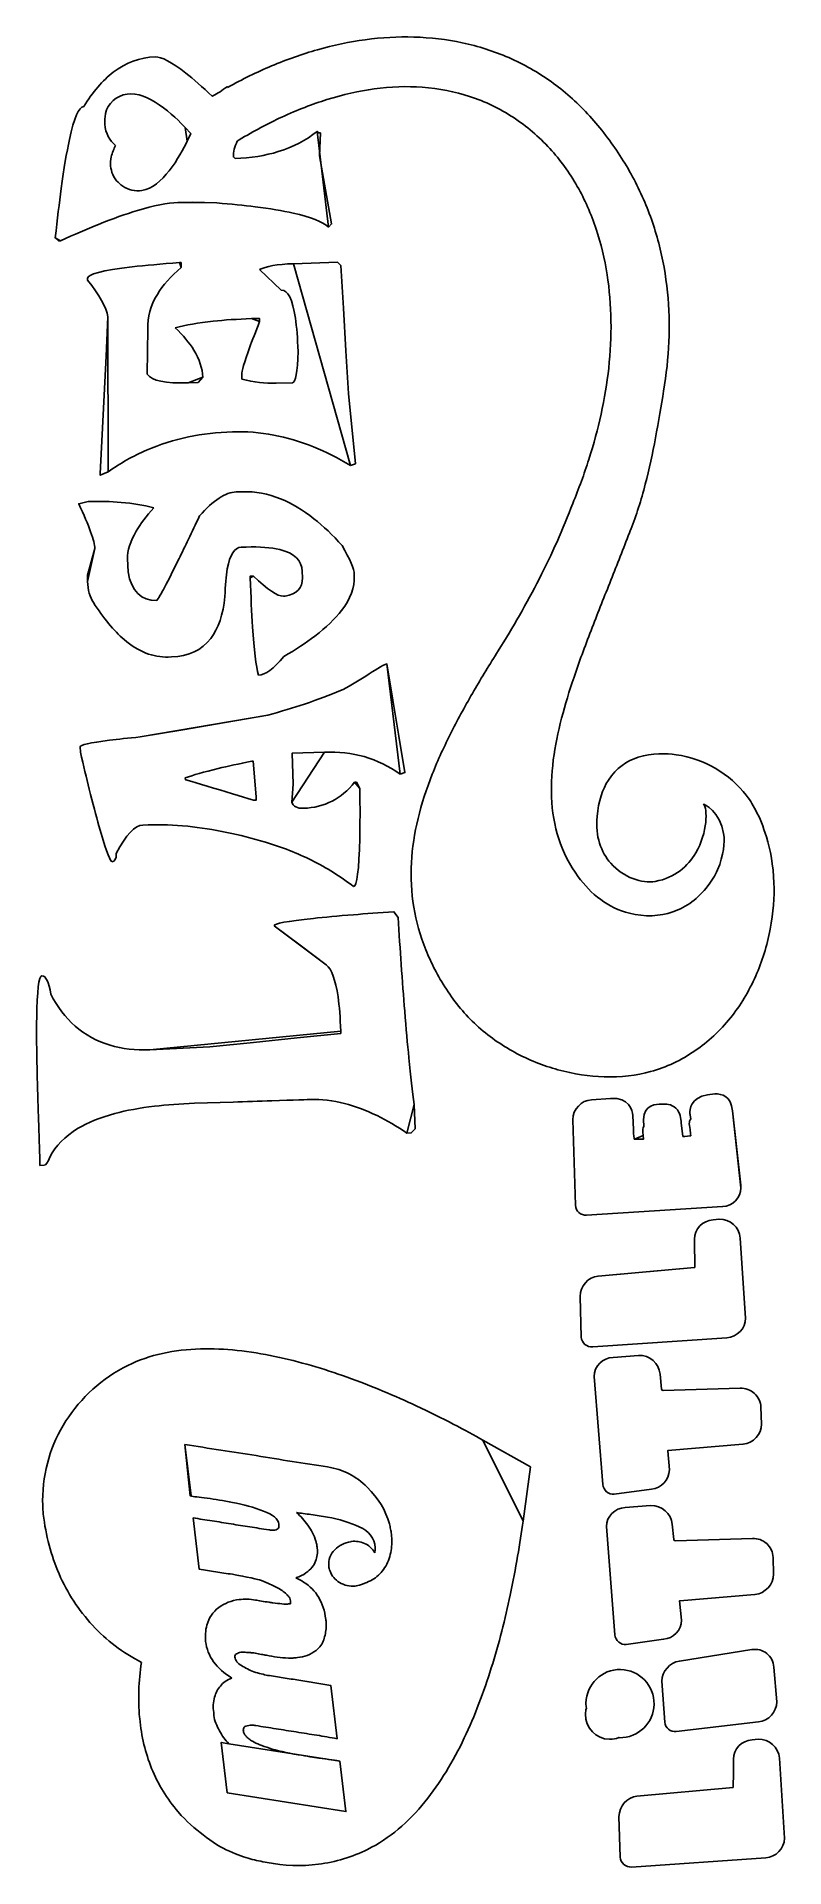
# Model space of a CAD drawing. Extents: x 0 to 92, y 0 to 225.
import ezdxf

# ---------------------------------------------------------------- set-up
doc = ezdxf.new("R2010")
doc.units = 0
doc.layers.add('mytext', color=7, linetype='CONTINUOUS')

msp = doc.modelspace()

# ---------------------------------------------------------------- linework, layer by layer
at = {"layer": 'mytext', "color": 1}
for points in [[(23.808248, 219.234544), (23.772328, 219.309504)], [(8.797224, 216.025104), (8.790824, 215.970464)], [(22.003576, 218.198568), (21.930136, 218.150168)], [(8.70332, 214.715776), (8.703472, 214.715736)], [(18.825352, 212.625104), (19.278472, 213.553232), (18.576912, 214.311048)], [(36.225352, 202.04876), (36.6066, 202.456576), (35.861288, 206.6472), (35.115976, 210.836264), (35.222224, 213.637824), (35.023784, 213.631424), (34.820664, 213.822048)], [(25.00504, 212.626736), (25.236288, 212.789232)], [(24.722224, 210.498608), (24.519096, 210.687672)], [(17.689416, 205.06748), (19.498784, 205.12532), (22.497224, 205.02532)], [(2.619192, 200.756416), (2.619096, 200.75636)], [(2.619096, 200.75636), (3.025352, 200.375104), (3.2566, 200.383104)], [(18.112784, 197.112672), (18.092464, 197.704856), (17.895592, 197.698456)], [(27.736248, 196.83292), (30.419056, 194.318856)], [(38.922528, 172.767296), (39.54128, 172.98448), (38.684688, 181.60792), (38.365936, 186.85792), (38.047184, 192.10636), (37.726872, 197.35636), (37.320624, 197.737608), (31.925312, 197.562608)], [(6.567464, 195.748456), (6.567536, 195.748544)], [(6.567536, 195.748544), (6.573936, 195.551672)], [(9.091128, 191.023544), (8.853624, 186.20948), (8.61456, 181.393856), (8.375504, 176.579792), (8.138, 171.765736), (8.1444, 171.567296), (9.11784, 171.993856)], [(13.930008, 183.970488), (13.978408, 189.570488)], [(27.745608, 190.445448), (27.733128, 190.84076), (26.745632, 190.80796)], [(20.758128, 183.600152), (20.186256, 182.9564), (18.969064, 182.91736)], [(25.572184, 183.362632), (25.554984, 183.922008)], [(31.776872, 182.939168), (29.770624, 182.873568)], [(25.661248, 169.537472), (24.870624, 169.510912)], [(6.669024, 168.326536), (5.492464, 168.057784), (5.492536, 168.05792)], [(66.265976, 168.103296), (66.269176, 168.103296)], [(7.48316, 162.55792), (6.567536, 159.301672), (6.594096, 158.512608)], [(25.487848, 162.71576), (26.078472, 162.73448)], [(11.559688, 159.69372), (11.508088, 161.273408)], [(32.990976, 159.765736), (33.017536, 158.943856)], [(26.984728, 159.174952), (26.590976, 159.162472), (26.597376, 158.9656)], [(39.398936, 159.151536), (39.390936, 159.381224)], [(30.884728, 156.701672), (30.687848, 156.695272)], [(16.509728, 149.220424), (16.90504, 149.234504)], [(45.030064, 134.838984), (45.616, 135.02336), (44.878496, 139.476488), (44.141, 143.929608), (43.403496, 148.384296)], [(28.759752, 142.079608), (23.520688, 141.184296), (18.283184, 140.290552), (13.04412, 139.39524)], [(5.675376, 138.167112), (5.695672, 137.543856)], [(5.695672, 137.543856), (5.695672, 137.542256)], [(31.709752, 131.376488), (31.86756, 133.587424), (31.74412, 137.403048), (35.723808, 137.532736)], [(40.083184, 133.064128), (39.662872, 133.840696), (39.433184, 133.834296)], [(13.395672, 128.575064), (14.020672, 128.595384)], [(44.780056, 117.217288), (44.262864, 117.923536)], [(29.536304, 116.193848), (32.742552, 113.795416), (35.9488, 111.398536)], [(0.317352, 102.303192), (0.317536, 102.303232)], [(37.728488, 103.225096), (37.737848, 102.96104), (32.372224, 102.407912), (27.0066, 101.854784), (21.642536, 101.301664), (14.261288, 100.946944)], [(19.744112, 94.37508), (24.490992, 94.529768)], [(70.90512, 94.97064), (68.589496, 94.819072)], [(45.8738, 90.715712), (46.3988, 90.732912), (46.876928, 91.242288), (46.780056, 94.234472)], [(66.278552, 92.361264), (66.611288, 81.83448)], [(73.73164, 91.155008), (73.65668, 92.87532)], [(77.303488, 94.267472), (77.151928, 94.267472)], [(80.689416, 93.156512), (80.689416, 93.108032), (80.776912, 92.453344)], [(86.942536, 84.0032), (86.942536, 84.0112), (86.942536, 84.320576), (85.909728, 93.4612)], [(74.936288, 90.414344), (74.970688, 89.97372), (73.8582, 89.94876)], [(75.017512, 91.681536), (75.028472, 91.542472)], [(79.800368, 90.290912), (79.5988, 91.953408)], [(0.731616, 86.743856), (1.225368, 86.759456)], [(67.959728, 80.615736), (84.692536, 81.671952)], [(84.284616, 80.126688), (84.233016, 80.126688), (83.52052, 80.050128)], [(81.233016, 77.504808), (81.268936, 74.214184)], [(87.525384, 67.962608), (87.518984, 67.953248), (86.8768, 77.811064)], [(81.233016, 74.193864), (75.304896, 73.665744), (69.376768, 73.137616)], [(67.167392, 70.634488), (67.317568, 65.642296)], [(68.723816, 64.423544), (85.223816, 65.567296)], [(74.345688, 63.392272), (71.21912, 63.131336)], [(68.898808, 60.803208), (69.965976, 47.518856)], [(77.187872, 59.234456), (77.009752, 61.0954)], [(86.86756, 59.350088), (77.387872, 59.062584)], [(89.49564, 54.957896), (89.41756, 57.012584)], [(18.562848, 52.423544), (19.309728, 46.120424), (19.223784, 46.114024)], [(18.56292, 52.423512), (18.562848, 52.423544)], [(60.15044, 43.014168), (61.069336, 49.679792), (55.225592, 52.973544)], [(77.962824, 51.70636), (87.205016, 52.462584)], [(78.151912, 49.315704), (77.947224, 51.6782)], [(1.045664, 45.525104), (1.045664, 45.525104)], [(71.378472, 46.318856), (75.944096, 46.95008)], [(19.567576, 43.43904), (20.328512, 37.11092)], [(75.84416, 44.939176), (72.71604, 44.681368)], [(70.403536, 42.346992), (71.450352, 29.048544)], [(78.686352, 40.781368), (78.509792, 42.640744)], [(88.3676, 40.889176), (78.887912, 40.611056)], [(90.96756, 36.500128), (90.91604, 38.561056)], [(79.428496, 33.239208), (88.680064, 33.99856)], [(31.42852, 32.843704), (31.320712, 32.843704)], [(31.564456, 33.218736), (31.564456, 33.015616), (31.564456, 32.895304)], [(79.644096, 30.851696), (79.417536, 33.222008)], [(72.85816, 27.851672), (77.434728, 28.498568)], [(88.295816, 27.23136), (79.381752, 25.828232)], [(25.428544, 26.898464), (25.972296, 26.898464)], [(31.291048, 26.195336), (31.844168, 26.195336)], [(91.359728, 20.80948), (91.008312, 25.08292)], [(37.278544, 16.2844), (36.489488, 22.829712)], [(77.242688, 23.350112), (77.586288, 18.30792)], [(12.97228, 18.945424), (13.00044, 18.762608)], [(22.097296, 19.503128), (22.097296, 19.307816)], [(67.828424, 19.293832), (67.828472, 19.293856)], [(78.997224, 17.175104), (89.117536, 18.35948)], [(23.945736, 15.668752), (23.028544, 15.835944), (23.772296, 9.639064), (31.066048, 8.485944), (38.3598, 7.332816), (37.605112, 13.531256)], [(89.090936, 16.211008), (88.322144, 16.129752)], [(92.30504, 4.039168), (91.686248, 13.895384)], [(86.012728, 10.270392), (74.164288, 9.220392)], [(71.947104, 6.711016), (72.094096, 1.720424)], [(73.5066, 0.50792), (90.003472, 1.645424)]]:
    msp.add_lwpolyline(points, close=True, dxfattribs=at)
for points in [[(27.091944, 131.6216), (27.322168, 131.6288), (27.309288, 132.02348), (26.93564, 136.423192), (26.77128, 136.417592)], [(18.60668, 134.373968), (18.61388, 134.143744), (18.613816, 134.143768)]]:
    msp.add_lwpolyline(points, dxfattribs=at)
for points in [[(40.733248, 225.087672), (38.813712, 224.828176), (36.852896, 224.420328), (34.861376, 223.856424)], [(46.720752, 225.41736), (44.77844, 225.47128), (42.779168, 225.36424), (40.733248, 225.087672)], [(52.67544, 224.7158), (50.763688, 225.124088), (48.774216, 225.36036), (46.720752, 225.41736)], [(14.900448, 222.984536), (13.034864, 222.923816), (11.314632, 222.29124), (9.741072, 221.084536)], [(18.669192, 220.989224), (16.940064, 222.343504), (15.682896, 223.009992), (14.900448, 222.984536)], [(34.861376, 223.856424), (33.000056, 223.329408), (31.112032, 222.6666), (29.20356, 221.862672)], [(58.384816, 222.89236), (56.575832, 223.678704), (54.667864, 224.290312), (52.67544, 224.7158)], [(63.602, 219.945488), (61.977152, 221.103208), (60.232928, 222.089), (58.384816, 222.89236)], [(9.741072, 221.084536), (8.429536, 220.078776), (7.220176, 218.674248), (6.111384, 216.87204)], [(21.930136, 218.150168), (20.702088, 219.30224), (19.615224, 220.248272), (18.669192, 220.989224)], [(29.20356, 221.862672), (27.420368, 221.111512), (25.6198, 220.236424), (23.808248, 219.234544)], [(11.445664, 218.417296), (10.12456, 218.214496), (9.058952, 217.245552), (8.797224, 216.025104)], [(15.384728, 217.100112), (14.124, 217.958904), (12.701184, 218.61144), (11.445664, 218.417296)], [(22.877016, 218.701696), (22.58556, 218.5338), (22.295528, 218.373096), (22.003576, 218.198568)], [(23.772328, 219.309504), (23.460968, 219.121504), (23.161768, 218.918928), (22.877016, 218.701696)], [(36.03004, 217.734544), (38.028832, 218.35816), (39.962992, 218.7912), (41.826912, 219.045488)], [(41.826912, 219.045488), (43.89368, 219.327448), (45.873816, 219.389936), (47.761288, 219.253296)], [(47.761288, 219.253296), (49.816568, 219.104504), (51.761136, 218.719408), (53.586288, 218.120488)], [(68.094184, 215.978296), (66.726976, 217.464176), (65.223536, 218.790136), (63.602, 219.945488)], [(6.111384, 216.87204), (5.519376, 216.85276), (4.930944, 215.500048), (4.34888, 212.814224)], [(18.576912, 214.311048), (18.044296, 214.87848), (16.819152, 216.122984), (15.384728, 217.100112)], [(30.487848, 215.579856), (32.38484, 216.4594), (34.233984, 217.174184), (36.03004, 217.734544)], [(53.586288, 218.120488), (55.504856, 217.490912), (57.291168, 216.625656), (58.934728, 215.553296)], [(8.790824, 215.970464), (8.70188, 215.5202), (8.676456, 215.10192), (8.70332, 214.715776)], [(8.703472, 214.715736), (8.784064, 213.557296), (9.334088, 212.685376), (10.040976, 212.086048)], [(25.236288, 212.789232), (27.024568, 213.858288), (28.775936, 214.78612), (30.487848, 215.579856)], [(34.820664, 213.822048), (33.441696, 212.721904), (31.851472, 211.8938), (30.050352, 211.337672)], [(58.934728, 215.553296), (60.590376, 214.473056), (62.101656, 213.182096), (63.4566, 211.709544)], [(71.869184, 211.178296), (70.736072, 212.881096), (69.471696, 214.481232), (68.094184, 215.978296)], [(4.34888, 212.814224), (4.011776, 211.258864), (3.676264, 209.255832), (3.342632, 206.806416)], [(10.040976, 212.086048), (9.809848, 211.669168), (9.604848, 211.193752), (9.503472, 210.679792)], [(16.63316, 208.992296), (17.641624, 210.27328), (18.413048, 211.750456), (18.825352, 212.625104)], [(24.519096, 210.687672), (24.498616, 211.317816), (24.663968, 211.964704), (25.00504, 212.626736)], [(63.4566, 211.709544), (64.721936, 210.334376), (65.852208, 208.779656), (66.828472, 207.061112)], [(9.503472, 210.679792), (9.339088, 209.908144), (9.395616, 209.19084), (9.68004, 208.53292)], [(30.050352, 211.337672), (28.442312, 210.841168), (26.666568, 210.56188), (24.722224, 210.498608)], [(74.822312, 205.832984), (73.978208, 207.714688), (72.987992, 209.496976), (71.869184, 211.178296)], [(9.68004, 208.53292), (10.034848, 207.691952), (10.643904, 207.273216), (10.922224, 207.08292)], [(10.922224, 207.08292), (11.597288, 206.62872), (12.447296, 206.438216), (13.262848, 206.561048)], [(13.262848, 206.561048), (14.527672, 206.75604), (15.684896, 207.787768), (16.63316, 208.992296)], [(66.828472, 207.061112), (67.744736, 205.448168), (68.525328, 203.691488), (69.153472, 201.804856)], [(3.342632, 206.806416), (3.100136, 205.026144), (2.859984, 203.009232), (2.619192, 200.756416)], [(12.712848, 204.095608), (14.7228, 204.700896), (16.382272, 205.024936), (17.689416, 205.06748)], [(22.497224, 205.02532), (24.222192, 204.88808), (25.790736, 204.731536), (27.203472, 204.555008)], [(76.848872, 200.073608), (76.322064, 202.087792), (75.641304, 204.007264), (74.822312, 205.832984)], [(7.925352, 202.39092), (9.696744, 203.099664), (11.292472, 203.667872), (12.712848, 204.095608)], [(27.203472, 204.555008), (29.015416, 204.328608), (30.570872, 204.06948), (31.869096, 203.778448)], [(31.869096, 203.778448), (34.039528, 203.291744), (35.49128, 202.71596), (36.225352, 202.04876)], [(3.2566, 200.383104), (4.929184, 201.14524), (6.484912, 201.8146), (7.925352, 202.39092)], [(69.153472, 201.804856), (69.737656, 200.050224), (70.189328, 198.18232), (70.497224, 196.214232)], [(77.920752, 194.061112), (77.713344, 196.150616), (77.350704, 198.154968), (76.848872, 200.073608)], [(12.083088, 197.171896), (8.388488, 196.744528), (6.550504, 196.269408), (6.567464, 195.748456)], [(17.895592, 197.698456), (15.613472, 197.531632), (13.675616, 197.356112), (12.083088, 197.171896)], [(15.169032, 193.795488), (15.854712, 194.920568), (16.836744, 196.025968), (18.112784, 197.112672)], [(31.925312, 197.562608), (29.90808, 197.496928), (28.512752, 197.25328), (27.736248, 196.83292)], [(70.497224, 196.214232), (70.782952, 194.387832), (70.944528, 192.474608), (70.970664, 190.482984)], [(6.573936, 195.551672), (8.038592, 193.711672), (8.877184, 192.201856), (9.091128, 191.023544)], [(13.978408, 189.570488), (13.931608, 191.007608), (14.32832, 192.416048), (15.169032, 193.795488)], [(30.419056, 194.318856), (31.236224, 194.345416), (31.814312, 193.199984), (32.153432, 190.88292)], [(78.084816, 187.954856), (78.173728, 190.06536), (78.115296, 192.100856), (77.920752, 194.061112)], [(22.02532, 190.495464), (20.222584, 190.30156), (18.668784, 190.029288), (17.365944, 189.679832)], [(17.365944, 189.679832), (18.333256, 188.754776), (19.094936, 187.84456), (19.648752, 186.948584)], [(26.745632, 190.80796), (25.017024, 190.75172), (23.44424, 190.64808), (22.02532, 190.495464)], [(26.508104, 187.226696), (26.836144, 188.126544), (27.248288, 189.198752), (27.745608, 190.445448)], [(32.153432, 190.88292), (32.314784, 189.780528), (32.420624, 188.412688), (32.473744, 186.779792)], [(70.970664, 190.482984), (70.994904, 188.632888), (70.903464, 186.715416), (70.686288, 184.737672)], [(19.648752, 186.948584), (20.353088, 185.809112), (20.722608, 184.692592), (20.758128, 183.600152)], [(25.554984, 183.922008), (25.541224, 184.344424), (25.858944, 185.445984), (26.508104, 187.226696)], [(32.473744, 186.779792), (32.424944, 184.232048), (32.193472, 182.952688), (31.776872, 182.939168)], [(77.445752, 181.879856), (77.792608, 183.969856), (78.002224, 185.994392), (78.084816, 187.954856)], [(70.686288, 184.737672), (70.484112, 182.895784), (70.172744, 181.001688), (69.747224, 179.061112)], [(18.969064, 182.91736), (16.16248, 182.826024), (14.482648, 183.176336), (13.930008, 183.970488)], [(29.770624, 182.873568), (28.433104, 182.830048), (27.032888, 182.993144), (25.572184, 183.362632)], [(76.444184, 176.1408), (76.838608, 178.208624), (77.163952, 180.18184), (77.445752, 181.879856)], [(69.747224, 179.061112), (69.349856, 177.248248), (68.852592, 175.395592), (68.248784, 173.506424)], [(13.845968, 174.643856), (15.487536, 175.35116), (17.210048, 175.894096), (19.014712, 176.271984)], [(19.014712, 176.271984), (20.735424, 176.632288), (22.53168, 176.842432), (24.400656, 176.903232)], [(24.400656, 176.903232), (26.094488, 176.958352), (27.78772, 176.826752), (29.480344, 176.50636)], [(29.480344, 176.50636), (31.10972, 176.197944), (32.738008, 175.715856), (34.36628, 175.05948)], [(75.187936, 170.453296), (75.677576, 172.33896), (76.088904, 174.27832), (76.444184, 176.1408)], [(9.11784, 171.993856), (10.610496, 173.045376), (12.186664, 173.928912), (13.845968, 174.643856)], [(34.36628, 175.05948), (35.885576, 174.44704), (37.404192, 173.68268), (38.922528, 172.767296)], [(68.248784, 173.506424), (67.682816, 171.735648), (67.022568, 169.933088), (66.265976, 168.103296)], [(24.870624, 169.510912), (23.555032, 169.468112), (22.051584, 168.486432), (20.35812, 166.5656)], [(30.33312, 168.6656), (28.77584, 169.296784), (27.218736, 169.588192), (25.661248, 169.537472)], [(73.395752, 164.914232), (74.09132, 166.605336), (74.680928, 168.500792), (75.187936, 170.453296)], [(5.492536, 168.05792), (6.789824, 165.290584), (7.45388, 163.456904), (7.48316, 162.55792)], [(10.72528, 168.223408), (9.431472, 168.337968), (8.078912, 168.372456), (6.669024, 168.326536)], [(14.7284, 167.56716), (13.46236, 167.879888), (12.127704, 168.099208), (10.72528, 168.223408)], [(12.564336, 164.681224), (13.089776, 165.580136), (13.81156, 166.541424), (14.7284, 167.56716)], [(20.35812, 166.5656), (19.391024, 164.517592), (18.550664, 162.767704), (17.839376, 161.31716)], [(34.43, 166.21872), (33.064408, 167.29676), (31.698872, 168.112024), (30.33312, 168.6656)], [(66.269176, 168.103296), (65.692312, 166.558544), (65.048392, 164.989424), (64.337928, 163.397048)], [(11.508088, 161.273408), (11.475208, 162.284552), (11.827504, 163.420648), (12.564336, 164.681224)], [(37.892496, 162.921848), (36.738056, 164.208184), (35.58456, 165.307288), (34.43, 166.21872)], [(71.10824, 159.045488), (71.867912, 160.958632), (72.633592, 162.89872), (73.375432, 164.864232)], [(73.375432, 164.864232), (73.382632, 164.880472), (73.389112, 164.897912), (73.395752, 164.914232)], [(23.770664, 160.050136), (24.09008, 161.800208), (24.663088, 162.68896), (25.487848, 162.71576)], [(26.078472, 162.73448), (27.769432, 162.78952), (29.15008, 162.68736), (30.220664, 162.426672)], [(30.220664, 162.426672), (32.02368, 161.987656), (32.947536, 161.100216), (32.990976, 159.765736)], [(39.390936, 159.381224), (39.368776, 160.060936), (38.869064, 161.24156), (37.892496, 162.921848)], [(64.337928, 163.397048), (63.665024, 161.888864), (62.932128, 160.35932), (62.137928, 158.809544)], [(17.839376, 161.31716), (16.406056, 158.394168), (15.49332, 156.684408), (15.098744, 156.187472)], [(23.478472, 156.657944), (23.508872, 158.017528), (23.606048, 159.148216), (23.770664, 160.050136)], [(6.594096, 158.512608), (6.629056, 157.438208), (6.865464, 156.578712), (7.303472, 155.93448)], [(15.098744, 156.187472), (13.191144, 156.125392), (12.010928, 157.293944), (11.559688, 159.69372)], [(26.597376, 158.9656), (26.672576, 156.653808), (26.76704, 154.648168), (26.880192, 152.949976)], [(30.687848, 156.695272), (29.942344, 156.671032), (28.707512, 157.497), (26.984728, 159.174952)], [(33.017536, 158.943856), (33.057456, 157.715976), (32.346648, 156.968736), (30.884728, 156.701672)], [(37.833312, 154.956224), (38.921816, 156.379616), (39.443656, 157.777496), (39.398936, 159.151536)], [(62.137928, 158.809544), (61.383584, 157.337536), (60.574824, 155.846232), (59.709808, 154.337672)], [(68.811368, 153.237672), (69.551304, 155.140568), (70.32712, 157.078344), (71.10824, 159.045488)], [(7.303472, 155.93448), (8.534632, 153.98476), (9.797552, 152.45872), (11.092536, 151.35792)], [(21.7316, 151.495448), (22.67556, 152.720112), (23.257992, 154.440928), (23.478472, 156.657944)], [(34.545816, 151.799976), (35.9432, 152.864736), (37.039152, 153.917736), (37.833312, 154.956224)], [(59.709808, 154.337672), (58.886032, 152.901016), (58.0116, 151.448832), (57.086368, 149.979856)], [(66.641056, 147.381424), (67.302072, 149.292224), (68.037056, 151.246424), (68.811368, 153.237672)], [(11.092536, 151.35792), (12.840288, 149.872248), (14.645728, 149.159784), (16.509728, 149.220424)], [(16.90504, 149.234504), (19.013712, 149.303144), (20.622208, 150.05616), (21.7316, 151.495448)], [(26.880192, 152.949976), (27.070744, 150.089976), (27.314904, 148.100832), (27.613, 146.981224)], [(30.731752, 149.289032), (32.186224, 150.134344), (33.457344, 150.9706), (34.545816, 151.799976)], [(27.613, 146.981224), (28.446208, 147.008344), (29.485904, 147.777864), (30.731752, 149.289032)], [(57.086368, 149.979856), (56.063808, 148.339792), (55.065056, 146.704728), (54.114488, 145.072048)], [(43.403496, 148.384296), (42.339808, 148.020432), (39.45564, 145.849176), (37.69256, 145.092112)], [(65.076992, 142.372048), (65.521704, 144.006856), (66.051496, 145.6772), (66.641056, 147.381424)], [(37.69256, 145.092112), (36.420728, 144.545992), (34.94868, 143.998016), (33.275376, 143.44524)], [(54.114488, 145.072048), (53.136608, 143.392456), (52.209928, 141.715024), (51.359808, 140.039232)], [(33.275376, 143.44524), (31.90512, 142.992584), (30.39924, 142.536736), (28.759752, 142.079608)], [(63.972304, 137.24392), (64.222384, 138.908984), (64.60036, 140.6198), (65.076992, 142.372048)], [(51.359808, 140.039232), (50.47652, 138.298048), (49.675704, 136.55736), (48.987928, 134.8158)], [(9.295688, 138.992112), (6.874136, 138.688512), (5.667376, 138.413272), (5.675376, 138.167112)], [(5.695672, 137.542256), (6.088816, 135.870184), (6.455104, 134.353296), (6.794104, 132.990696)], [(13.04412, 139.39524), (11.575256, 139.25576), (10.32532, 139.121216), (9.295688, 138.992112)], [(35.723808, 137.532736), (37.45952, 137.589216), (39.08732, 137.403936), (40.608184, 136.976488)], [(78.98168, 137.21892), (77.788664, 137.392216), (76.022712, 137.454288), (74.317616, 136.900176)], [(22.65672, 135.51908), (20.901536, 135.100744), (19.55152, 134.719048), (18.60668, 134.373968)], [(26.77128, 136.417592), (25.21464, 136.101352), (23.84312, 135.801848), (22.65672, 135.51908)], [(40.608184, 136.976488), (42.199696, 136.529192), (43.673832, 135.816224), (45.030064, 134.838984)], [(63.651992, 132.011112), (63.582152, 133.698872), (63.702072, 135.445088), (63.972304, 137.24392)], [(74.317616, 136.900176), (72.944736, 136.454016), (71.611536, 135.607928), (70.647304, 134.098608)], [(83.772304, 135.562672), (82.374584, 136.365784), (80.760992, 136.95796), (78.98168, 137.21892)], [(87.587928, 132.236112), (86.63092, 133.49912), (85.337104, 134.663568), (83.772304, 135.562672)], [(6.794104, 132.990696), (7.234952, 131.218656), (7.630784, 129.708096), (7.980048, 128.45944)], [(18.614128, 134.144288), (18.614128, 134.144288), (20.733576, 133.513616), (22.853032, 132.882944)], [(22.853032, 132.882944), (24.972488, 132.252272), (27.091944, 131.6216), (27.091944, 131.6216)], [(39.433184, 133.834296), (38.610752, 132.822232), (37.6838, 132.049904), (36.653496, 131.517112)], [(40.065984, 126.964128), (40.102784, 128.642224), (40.108544, 130.675256), (40.083184, 133.064128)], [(48.987928, 134.8158), (48.270296, 132.998648), (47.675872, 131.180632), (47.236368, 129.357984)], [(70.647304, 134.098608), (69.944728, 132.998856), (69.437576, 131.54716), (69.25512, 129.6408)], [(33.148808, 130.632736), (32.359464, 130.607056), (31.880368, 130.855256), (31.709752, 131.376488)], [(36.653496, 131.517112), (35.595144, 130.969816), (34.426512, 130.674336), (33.148808, 130.632736)], [(64.55668, 126.857984), (64.012256, 128.50736), (63.725864, 130.226368), (63.651992, 132.011112)], [(81.398864, 125.147048), (82.870832, 127.653792), (82.86716, 130.62536), (82.350432, 131.161112)], [(82.350432, 131.161112), (82.350432, 131.161112), (84.45004, 130.21996), (84.828552, 127.51892)], [(90.094176, 127.11736), (89.325112, 129.680256), (88.2566, 131.454792), (87.587928, 132.236112)], [(7.980048, 128.45944), (8.70224, 125.877536), (9.227576, 124.414512), (9.558168, 124.070384)], [(10.119104, 125.076632), (11.317336, 127.376432), (12.408976, 128.542984), (13.395672, 128.575064)], [(14.020672, 128.595384), (15.586936, 128.646344), (17.216, 128.586344), (18.906608, 128.415696)], [(18.906608, 128.415696), (20.464008, 128.258472), (22.073384, 128.006312), (23.736296, 127.661008)], [(47.236368, 129.357984), (46.802944, 127.560696), (46.520896, 125.759384), (46.422304, 123.951736)], [(69.25512, 129.6408), (69.013296, 127.14052), (69.771056, 125.227), (70.936368, 123.89392)], [(23.736296, 127.661008), (25.271824, 127.342144), (26.852976, 126.943384), (28.47848, 126.464128)], [(28.47848, 126.464128), (30.49288, 125.857688), (32.379112, 125.117768), (34.137856, 124.243816)], [(39.289424, 121.021944), (39.72024, 121.035944), (39.979352, 123.01628), (40.065984, 126.964128)], [(66.950432, 122.209544), (65.873776, 123.687344), (65.09116, 125.238744), (64.55668, 126.857984)], [(84.828552, 127.51892), (84.989488, 126.370464), (84.839592, 124.902616), (84.084808, 123.054856)], [(91.014488, 121.473608), (90.935768, 123.626496), (90.572312, 125.524016), (90.094176, 127.11736)], [(9.558168, 124.070384), (9.95284, 124.083264), (10.140544, 124.41884), (10.119104, 125.076632)], [(34.137856, 124.243816), (35.998216, 123.319384), (37.715112, 122.245688), (39.289424, 121.021944)], [(46.422304, 123.951736), (46.323512, 122.140312), (46.408064, 120.322272), (46.709808, 118.495488)], [(70.936368, 123.89392), (72.50012, 122.105032), (74.799696, 121.360992), (76.411368, 121.647048)], [(76.411368, 121.647048), (78.870088, 122.091104), (80.444352, 123.521536), (81.398864, 125.147048)], [(69.70824, 119.404856), (68.60688, 120.212536), (67.690544, 121.196744), (66.950432, 122.209544)], [(84.084808, 123.054856), (83.751408, 122.3614), (83.364264, 121.697176), (82.894176, 121.089232)], [(73.25512, 117.728296), (71.908312, 118.059048), (70.728792, 118.656456), (69.70824, 119.404856)], [(82.894176, 121.089232), (81.717056, 119.555992), (80.24676, 118.48348), (78.597304, 117.911112)], [(90.55824, 115.770488), (90.955344, 117.821032), (91.078216, 119.731), (91.014488, 121.473608)], [(34.364424, 117.100104), (31.137648, 116.759728), (29.527744, 116.457768), (29.536304, 116.193848)], [(39.309744, 117.551664), (37.373224, 117.394512), (35.7254, 117.243656), (34.364424, 117.100104)], [(44.262864, 117.923536), (42.443144, 117.795264), (40.792184, 117.671968), (39.309744, 117.551664)], [(45.164424, 111.46104), (45.036912, 113.270312), (44.908392, 115.189304), (44.780056, 117.217288)], [(46.709808, 118.495488), (46.997824, 116.7518), (47.483888, 114.999776), (48.194176, 113.237672)], [(78.597304, 117.911112), (76.956688, 117.341816), (75.138896, 117.267056), (73.25512, 117.728296)], [(88.78012, 110.031424), (89.557912, 111.79272), (90.15996, 113.712704), (90.55824, 115.770488)], [(48.194176, 113.237672), (48.841792, 111.631), (49.676, 110.016216), (50.719176, 108.3908)], [(35.9488, 111.398536), (36.611144, 110.845768), (37.092168, 109.53524), (37.392552, 107.468848)], [(45.59724, 105.709472), (45.453216, 107.485016), (45.309512, 109.402328), (45.164424, 111.46104)], [(0.961288, 110.028192), (0.585152, 110.015952), (0.372792, 108.262344), (0.325352, 104.765696)], [(2.05504, 107.792256), (1.8304, 109.299464), (1.465592, 110.044592), (0.961288, 110.028192)], [(50.719176, 108.3908), (51.794704, 106.713472), (53.047352, 105.24912), (54.420744, 103.986112)], [(85.676992, 104.89236), (86.891656, 106.404648), (87.93828, 108.125072), (88.78012, 110.031424)], [(5.042536, 103.871944), (3.868224, 104.905712), (2.873096, 106.212576), (2.05504, 107.792256)], [(37.392552, 107.468848), (37.562856, 106.297296), (37.674568, 104.883168), (37.728488, 103.225096)], [(0.325352, 104.765696), (0.315272, 104.023624), (0.312792, 103.2022), (0.317352, 102.303192)], [(9.3566, 101.511008), (7.72016, 101.993944), (6.282064, 102.780784), (5.042536, 103.871944)], [(46.109744, 99.96416), (45.939584, 101.678192), (45.768912, 103.593136), (45.59724, 105.709472)], [(54.420744, 103.986112), (55.870136, 102.653216), (57.453688, 101.5452), (59.10668, 100.647048)], [(81.28168, 100.809544), (82.906232, 101.914936), (84.38644, 103.285584), (85.676992, 104.89236)], [(0.317536, 102.303232), (0.322336, 101.404224), (0.335536, 100.42792), (0.355056, 99.371984)], [(14.261288, 100.946944), (12.465352, 100.888464), (10.830528, 101.076024), (9.3566, 101.511008)], [(0.355056, 99.371984), (0.384896, 97.757984), (0.431216, 95.960432), (0.49568, 93.979792)], [(46.780056, 94.234472), (46.558408, 95.79476), (46.334016, 97.70496), (46.109744, 99.96416)], [(59.10668, 100.647048), (60.83696, 99.706912), (62.643072, 98.996272), (64.448864, 98.501736)], [(75.851992, 98.270488), (77.782752, 98.814416), (79.6088, 99.671264), (81.28168, 100.809544)], [(64.448864, 98.501736), (66.376304, 97.973888), (68.30376, 97.691736), (70.139496, 97.634544)], [(70.139496, 97.634544), (72.202728, 97.570224), (74.150832, 97.791584), (75.851992, 98.270488)], [(24.490992, 94.529768), (26.018496, 94.579448), (27.710368, 94.634776), (29.237864, 94.684456)], [(29.237864, 94.684456), (31.852448, 94.769504), (33.984744, 94.839144), (33.984744, 94.839144)], [(33.984744, 94.839144), (35.349704, 94.883544), (36.756448, 94.720816), (38.205056, 94.350088)], [(68.589496, 94.819072), (67.317496, 94.722976), (66.278552, 93.648424), (66.278552, 92.361264)], [(73.65668, 92.87532), (73.59852, 93.553048), (73.21392, 95.122368), (70.90512, 94.97064)], [(83.726912, 95.522136), (81.114656, 95.405816), (80.689416, 94.083448), (80.689416, 93.309632)], [(85.909728, 93.4612), (85.7226, 95.236424), (84.617056, 95.572712), (83.726912, 95.522136)], [(0.49568, 93.979792), (0.49568, 93.979792), (0.554, 92.169976), (0.612864, 90.361048)], [(5.364424, 91.265712), (6.613632, 92.016792), (8.138072, 92.633248), (9.939432, 93.115712)], [(9.939432, 93.115712), (11.383896, 93.502584), (13.007112, 93.80312), (14.806616, 94.017272)], [(14.806616, 94.017272), (16.326, 94.198088), (17.971608, 94.3174), (19.744112, 94.37508)], [(38.205056, 94.350088), (39.500264, 94.01864), (40.828904, 93.521208), (42.190992, 92.857896)], [(42.190992, 92.857896), (43.392296, 92.272888), (44.620472, 91.558848), (45.8738, 90.715712)], [(77.151928, 94.267472), (76.618352, 94.267472), (74.99128, 94.262672), (74.965992, 92.386224)], [(74.965992, 92.386224), (74.965992, 92.163688), (74.992232, 91.909128), (75.017512, 91.681536)], [(78.94724, 93.77216), (78.383312, 94.318384), (77.685336, 94.267472), (77.303488, 94.267472)], [(79.5988, 91.953408), (79.58872, 92.494568), (79.498544, 93.241112), (78.94724, 93.77216)], [(80.776912, 92.453344), (80.658296, 92.30124), (80.59104, 92.108304), (80.603472, 91.86428)], [(80.689416, 93.309632), (80.687016, 93.259072), (80.687016, 93.207088), (80.689416, 93.156512)], [(0.612864, 90.361048), (0.671744, 88.552112), (0.731616, 86.743856), (0.731616, 86.743856)], [(1.9488, 87.7704), (2.64548, 89.150168), (3.784352, 90.315696), (5.364424, 91.265712)], [(73.8582, 89.94876), (73.80764, 90.0752), (73.73164, 90.403952), (73.73164, 91.155008)], [(75.028472, 91.542472), (74.888176, 91.365864), (74.852056, 91.04036), (74.936288, 90.414344)], [(80.79724, 90.384592), (80.79724, 90.384592), (80.02796, 90.290912), (79.800368, 90.290912)], [(80.603472, 91.86428), (80.603472, 91.86428), (80.79268, 90.442136), (80.79724, 90.384592)], [(1.225368, 86.759456), (1.46656, 86.767456), (1.707088, 87.104048), (1.9488, 87.7704)], [(84.692536, 81.671952), (85.951712, 81.750112), (86.93832, 82.752656), (86.942536, 84.0032)], [(66.611288, 81.83448), (66.636568, 81.121352), (67.254192, 80.575272), (67.959728, 80.615736)], [(83.52052, 80.050128), (82.25612, 79.974288), (81.233016, 78.9274), (81.233016, 77.657936)], [(86.8768, 77.811064), (86.780704, 79.131104), (85.619832, 80.177264), (84.284616, 80.126688)], [(81.233016, 77.657936), (81.230616, 77.607376), (81.233016, 77.555384), (81.233016, 77.504808)], [(69.376768, 73.137616), (68.160408, 73.008648), (67.167392, 71.911536), (67.167392, 70.634488)], [(81.268936, 74.214184), (81.256376, 74.209384), (81.245976, 74.193864), (81.233016, 74.193864)], [(85.223816, 65.567296), (86.49328, 65.648224), (87.525384, 66.6982), (87.525384, 67.962608)], [(67.317568, 65.642296), (67.368128, 64.921584), (68.013216, 64.385608), (68.723816, 64.423544)], [(20.48028, 64.192296), (17.270048, 64.102664), (14.234008, 63.490968), (11.553712, 62.161048)], [(29.639656, 63.265736), (26.534336, 63.915024), (23.4332, 64.27472), (20.48028, 64.192296)], [(38.500592, 60.718856), (35.626176, 61.746), (32.631056, 62.640264), (29.639656, 63.265736)], [(71.21912, 63.131336), (69.942072, 63.103496), (68.898808, 62.080256), (68.898808, 60.803208)], [(77.009752, 61.0954), (76.888368, 62.412904), (75.713776, 63.442848), (74.345688, 63.392272)], [(11.553712, 62.161048), (8.364472, 60.58152), (5.751456, 58.182264), (3.928712, 55.329792)], [(47.024024, 57.193856), (44.416648, 58.410416), (41.525768, 59.637832), (38.500592, 60.718856)], [(77.387872, 59.062584), (77.28672, 59.062584), (77.187872, 59.138344), (77.187872, 59.234456)], [(88.622248, 58.709456), (88.141776, 59.149472), (87.50988, 59.377896), (86.86756, 59.350088)], [(89.41756, 57.012584), (89.38724, 57.667544), (89.105248, 58.26692), (88.622248, 58.709456)], [(55.225592, 52.973544), (53.134944, 54.15152), (50.303648, 55.663624), (47.024024, 57.193856)], [(3.928712, 55.329792), (2.060928, 52.406824), (1.095664, 49.225104), (1.045664, 45.525104)], [(87.205016, 52.462584), (88.466888, 52.6042), (89.49564, 53.698552), (89.49564, 54.957896)], [(22.96292, 51.756328), (21.488128, 51.97904), (20.015976, 52.214376), (18.56292, 52.423512)], [(27.341048, 51.068824), (25.882552, 51.296968), (24.413264, 51.51732), (22.96292, 51.756328)], [(31.73792, 50.359448), (30.287568, 50.590312), (28.832128, 50.829816), (27.341048, 51.068824)], [(36.116048, 49.6782), (34.652128, 49.911776), (33.180112, 50.136736), (31.73792, 50.359448)], [(40.981672, 47.192264), (39.62096, 48.563848), (38.000952, 49.401168), (36.116048, 49.6782)], [(77.947224, 51.6782), (77.947224, 51.69036), (77.959224, 51.6938), (77.962824, 51.70636)], [(69.965976, 47.518856), (70.041816, 46.808264), (70.672936, 46.273336), (71.378472, 46.318856)], [(75.944096, 46.95008), (77.17816, 47.0664), (78.126624, 48.074064), (78.151912, 49.315704)], [(1.045664, 45.525104), (1.048864, 45.066392), (1.137904, 43.864168), (1.137904, 43.864168)], [(19.223784, 46.114024), (19.617608, 46.040664), (20.30384, 45.95228), (21.2816, 45.832776)], [(21.2816, 45.832776), (22.256648, 45.70784), (23.31056, 45.541024), (24.415976, 45.315592)], [(24.415976, 45.315592), (25.78212, 45.06572), (27.050472, 44.710192), (28.223784, 44.259336)], [(43.726984, 42.684448), (43.259832, 44.333064), (42.33424, 45.836976), (40.981672, 47.192264)], [(1.137904, 43.864168), (1.441, 41.248656), (2.098096, 38.794664), (3.07384, 36.553232)], [(21.898824, 43.059352), (21.116616, 43.173424), (20.349784, 43.286944), (19.567576, 43.43904)], [(24.23164, 42.679664), (23.433136, 42.810032), (22.672888, 42.939848), (21.898824, 43.059352)], [(28.223784, 44.259336), (29.416112, 43.830208), (30.04692, 43.287552), (30.117536, 42.665592)], [(33.697296, 42.5188), (33.2736, 43.11904), (32.8024, 43.637368), (32.28636, 44.071928)], [(32.28636, 44.071928), (32.807832, 44.004008), (33.409176, 43.922496), (34.069168, 43.832864)], [(34.069168, 43.832864), (34.72916, 43.74052), (35.41368, 43.640616), (36.103544, 43.51568)], [(36.103544, 43.51568), (37.521296, 43.27124), (38.815912, 42.86316), (40.008232, 42.31724)], [(58.573872, 33.915736), (59.275544, 37.21816), (59.783776, 40.335096), (60.15044, 43.014168)], [(72.71604, 44.681368), (71.436464, 44.643448), (70.428824, 43.621512), (70.403536, 42.346992)], [(78.509792, 42.640744), (78.390936, 43.960784), (77.214776, 44.987224), (75.84416, 44.939176)], [(26.553512, 42.31248), (25.774016, 42.4184), (25.000264, 42.552016), (24.23164, 42.679664)], [(28.864448, 41.96404), (28.095832, 42.07268), (27.324856, 42.198408), (26.553512, 42.31248)], [(29.08164, 41.9234), (29.00016, 41.9234), (28.918776, 41.95052), (28.864448, 41.96404)], [(29.364448, 41.9234), (29.255808, 41.9234), (29.173984, 41.89628), (29.08164, 41.9234)], [(29.473824, 41.89684), (29.446624, 41.89684), (29.391616, 41.89628), (29.364448, 41.9234)], [(29.609768, 41.9234), (29.555448, 41.9234), (29.500984, 41.89684), (29.473824, 41.89684)], [(29.901952, 42.026528), (29.820472, 41.964048), (29.712976, 41.942416), (29.609768, 41.9234)], [(30.092576, 42.243712), (30.065376, 42.1568), (30.010592, 42.072704), (29.901952, 42.026528)], [(30.119136, 42.459336), (30.116736, 42.394136), (30.119776, 42.31976), (30.092576, 42.243712)], [(30.117536, 42.665592), (30.119936, 42.594952), (30.116736, 42.513656), (30.119136, 42.459336)], [(34.666048, 40.56568), (34.448768, 41.258264), (34.123712, 41.896832), (33.697296, 42.5188)], [(34.775424, 40.150056), (34.748224, 40.296712), (34.693208, 40.4326), (34.666048, 40.56568)], [(38.998864, 40.503176), (38.998864, 40.503176), (38.971264, 40.503816), (38.944144, 40.476616)], [(39.051984, 40.529736), (39.024784, 40.502536), (38.998864, 40.503176), (38.998864, 40.503176)], [(40.647296, 40.285992), (40.128536, 40.514136), (39.58704, 40.578624), (39.051984, 40.529736)], [(40.008232, 42.31724), (41.203272, 41.795768), (41.857816, 40.940064), (41.969168, 39.753176)], [(43.86292, 42.045392), (43.8086, 42.25452), (43.781304, 42.4726), (43.726984, 42.684448)], [(43.970736, 41.432888), (43.943536, 41.62572), (43.917216, 41.833544), (43.86292, 42.045392)], [(43.917616, 39.406328), (44.026256, 40.079896), (44.025064, 40.745736), (43.970736, 41.432888)], [(78.887912, 40.611056), (78.78676, 40.602976), (78.686352, 40.690336), (78.686352, 40.781368)], [(90.122288, 40.257928), (89.639288, 40.697944), (89.00992, 40.922056), (88.3676, 40.889176)], [(34.639488, 38.104736), (34.829608, 38.60448), (34.910024, 39.161208), (34.828544, 39.712552)], [(34.828544, 39.712552), (34.828544, 39.851072), (34.775424, 40.01696), (34.775424, 40.150056)], [(36.986336, 39.501616), (36.440424, 38.955704), (36.187184, 38.270088), (36.255088, 37.479736)], [(38.944144, 40.476616), (38.202672, 40.381552), (37.545832, 40.05568), (36.986336, 39.501616)], [(41.916048, 39.126616), (41.592848, 39.667104), (41.176912, 40.076856), (40.647296, 40.285992)], [(41.969168, 39.753176), (41.969168, 39.753176), (41.916048, 39.16464), (41.916048, 39.126616)], [(43.259808, 37.486016), (43.588448, 38.086248), (43.808976, 38.724608), (43.917616, 39.406328)], [(90.91604, 38.561056), (90.88572, 39.218544), (90.607824, 39.822976), (90.122288, 40.257928)], [(3.07384, 36.553232), (4.105312, 34.183768), (5.49196, 32.052832), (7.192592, 30.220424)], [(20.328512, 37.11092), (20.991216, 37.015856), (21.672536, 36.901624), (22.348824, 36.798416)], [(22.348824, 36.798416), (23.01968, 36.687064), (23.71012, 36.584928), (24.397264, 36.495296)], [(24.397264, 36.495296), (25.087128, 36.392088), (27.363016, 35.921872), (27.72696, 35.8078)], [(32.219136, 36.054744), (32.219136, 36.054744), (32.246736, 36.054112), (32.273856, 36.081304)], [(33.161328, 35.528184), (32.862568, 35.715592), (32.545056, 35.88364), (32.219136, 36.054744)], [(32.273856, 36.081304), (32.708416, 36.217104), (33.093056, 36.419184), (33.448856, 36.650056)], [(33.448856, 36.650056), (34.038224, 37.095472), (34.435776, 37.561536), (34.639488, 38.104736)], [(36.255088, 37.479736), (36.255088, 37.37924), (36.282688, 37.276768), (36.309808, 37.184424)], [(36.309808, 37.184424), (36.337008, 37.09208), (36.363328, 36.9934), (36.417616, 36.876616)], [(36.417616, 36.876616), (36.607736, 36.298104), (37.017904, 35.82936), (37.58012, 35.484424)], [(40.147304, 35.20164), (40.877904, 35.432504), (41.489, 35.717712), (41.994176, 36.073512)], [(41.994176, 36.073512), (42.496632, 36.437456), (42.917592, 36.907504), (43.259808, 37.486016)], [(88.680064, 33.99856), (89.93688, 34.140176), (90.96756, 35.23572), (90.96756, 36.500128)], [(27.72696, 35.8078), (28.071888, 35.680144), (28.454272, 35.531144), (28.85352, 35.343736)], [(28.85352, 35.343736), (29.309808, 35.175344), (29.758768, 34.93308), (30.187896, 34.685928)], [(30.187896, 34.685928), (30.644184, 34.41704), (30.97872, 34.136392), (31.239464, 33.85936)], [(31.239464, 33.85936), (31.320944, 33.758864), (31.402328, 33.65048), (31.456648, 33.549992)], [(35.876952, 30.953184), (35.632512, 33.03092), (34.725744, 34.553144), (33.161328, 35.528184)], [(37.58012, 35.484424), (38.155912, 35.125912), (38.816144, 34.978616), (39.522304, 35.0438)], [(39.522304, 35.0438), (39.603784, 35.071), (40.092984, 35.174448), (40.147304, 35.20164)], [(56.252, 24.978232), (57.19612, 27.987336), (57.959272, 31.023208), (58.573872, 33.915736)], [(22.720712, 32.409376), (21.995536, 31.860744), (21.514736, 31.143576), (21.267584, 30.250008)], [(25.25196, 33.390632), (24.287776, 33.254832), (23.4486, 32.941712), (22.720712, 32.409376)], [(26.22696, 33.431272), (25.90104, 33.431272), (25.569728, 33.404232), (25.25196, 33.390632)], [(27.25196, 33.318768), (26.9016, 33.386688), (26.552888, 33.42584), (26.22696, 33.431272)], [(27.959776, 33.200024), (27.661016, 33.265224), (27.420352, 33.286176), (27.25196, 33.318768)], [(28.905088, 33.056272), (28.5846, 33.086112), (28.26668, 33.151136), (27.959776, 33.200024)], [(29.1504, 33.026592), (29.06892, 33.026592), (28.986568, 33.02636), (28.905088, 33.056272)], [(29.394144, 32.976592), (29.312664, 32.976592), (29.23188, 33.015712), (29.1504, 33.026592)], [(30.494144, 32.846904), (30.146488, 32.890344), (29.771664, 32.930424), (29.394144, 32.976592)], [(31.320712, 32.843704), (31.130592, 32.805704), (30.83636, 32.817224), (30.494144, 32.846904)], [(31.564456, 32.895304), (31.510136, 32.868104), (31.45568, 32.843704), (31.42852, 32.843704)], [(31.456648, 33.549992), (31.510968, 33.444064), (31.537296, 33.33824), (31.564456, 33.218736)], [(79.417536, 33.222008), (79.417536, 33.229208), (79.426416, 33.231528), (79.428496, 33.239208)], [(7.192592, 30.220424), (8.899872, 28.380832), (10.923136, 26.842112), (13.219152, 25.667296)], [(21.267584, 30.250008), (21.158944, 29.90236), (21.13284, 29.560224), (21.07852, 29.22344)], [(35.63792, 28.436), (35.80088, 28.94932), (35.909944, 29.434912), (35.931672, 29.967248)], [(35.931672, 30.495376), (35.931672, 30.663768), (35.931304, 30.809232), (35.876952, 30.953184)], [(35.931672, 29.967248), (35.934072, 30.143784), (35.931672, 30.324272), (35.931672, 30.495376)], [(77.434728, 28.498568), (78.671312, 28.60984), (79.618808, 29.617632), (79.644096, 30.851696)], [(21.07852, 29.22344), (21.07852, 28.873072), (21.077968, 28.546984), (21.10508, 28.215632)], [(21.10508, 28.215632), (21.21372, 27.327504), (21.544688, 26.504576), (22.087888, 25.735944)], [(33.598856, 26.526624), (33.976384, 26.659712), (34.33212, 26.865888), (34.68792, 27.126624)], [(34.68792, 27.126624), (35.155072, 27.496), (35.47768, 27.94712), (35.63792, 28.436)], [(71.450352, 29.048544), (71.526192, 28.34048), (72.152624, 27.801088), (72.85816, 27.851672)], [(90.127064, 26.75948), (89.611184, 27.164096), (88.950776, 27.33504), (88.295816, 27.23136)], [(13.219152, 25.667296), (12.866072, 23.336968), (12.78216, 21.088344), (12.97228, 18.945424)], [(22.087888, 25.735944), (22.641952, 24.970032), (23.394208, 24.298976), (24.328512, 23.742192)], [(24.7098, 26.312528), (24.6826, 26.486352), (24.73596, 26.624456), (24.898856, 26.714088)], [(25.51136, 25.267216), (25.0252, 25.54968), (24.7614, 25.921416), (24.7098, 26.312528)], [(24.898856, 26.714088), (25.034656, 26.79828), (25.213984, 26.86044), (25.428544, 26.898464)], [(27.047296, 24.5094), (26.498664, 24.713104), (25.978512, 24.9766), (25.51136, 25.267216)], [(25.972296, 26.898464), (26.189576, 26.898464), (26.391368, 26.871904), (26.61136, 26.871904)], [(26.61136, 26.871904), (26.74716, 26.844704), (26.882216, 26.844704), (27.020736, 26.820304)], [(27.020736, 26.820304), (27.183696, 26.785024), (27.291704, 26.770624), (27.389488, 26.751584)], [(27.389488, 26.751584), (27.674664, 26.697264), (27.93124, 26.654824), (28.156672, 26.61408)], [(28.156672, 26.61408), (28.373952, 26.56792), (28.51928, 26.55456), (28.592608, 26.532832)], [(28.592608, 26.532832), (29.019024, 26.44864), (29.454328, 26.372608), (29.916048, 26.304704)], [(29.916048, 26.304704), (30.366904, 26.242224), (30.83476, 26.2062), (31.291048, 26.195336)], [(31.844168, 26.195336), (32.007128, 26.195336), (32.209072, 26.236056), (32.391048, 26.246936)], [(32.391048, 26.246936), (32.817456, 26.303976), (33.218616, 26.385392), (33.598856, 26.526624)], [(52.923872, 16.371984), (54.228776, 19.110088), (55.3274, 22.031368), (56.252, 24.978232)], [(72.155, 24.782896), (69.846192, 24.823376), (67.938384, 22.97392), (67.887808, 20.662584)], [(76.273744, 20.5204), (76.314224, 22.8292), (74.471384, 24.734848), (72.155, 24.782896)], [(79.381752, 25.828232), (78.185624, 25.62592), (77.242688, 24.56896), (77.242688, 23.350112)], [(91.008312, 25.08292), (90.962792, 25.750528), (90.640416, 26.3574), (90.127064, 26.75948)], [(22.919136, 22.754688), (22.574208, 22.339144), (22.343592, 21.890856), (22.20508, 21.404688)], [(24.328512, 23.742192), (23.728272, 23.505904), (23.25864, 23.172952), (22.919136, 22.754688)], [(27.947296, 24.245344), (27.653968, 24.332256), (27.35692, 24.408912), (27.047296, 24.5094)], [(28.720736, 24.065656), (28.503456, 24.114536), (28.251488, 24.182872), (27.947296, 24.245344)], [(30.658232, 23.778152), (30.011816, 23.88136), (29.369856, 23.970592), (28.720736, 24.065656)], [(32.580112, 23.473464), (31.952712, 23.565808), (31.307352, 23.669512), (30.658232, 23.778152)], [(34.558232, 23.137528), (33.909104, 23.235304), (33.25368, 23.345808), (32.580112, 23.473464)], [(36.489488, 22.829712), (35.859368, 22.919344), (35.223656, 23.045184), (34.558232, 23.137528)], [(22.20508, 21.404688), (22.1236, 21.097784), (22.069736, 20.782104), (22.042576, 20.44532)], [(22.042576, 20.44532), (22.042576, 20.135696), (22.042944, 19.815472), (22.097296, 19.503128)], [(67.887808, 20.662584), (67.883808, 20.44544), (67.912448, 20.235584), (67.940928, 20.026648)], [(72.00656, 16.406336), (74.322952, 16.363376), (76.248456, 18.209064), (76.273744, 20.5204)], [(89.117536, 18.35948), (90.371824, 18.488456), (91.359728, 19.542552), (91.359728, 20.80948)], [(13.00044, 18.762608), (13.20436, 16.572816), (13.6926, 14.52864), (14.459816, 12.640736)], [(22.097296, 19.307816), (22.099696, 19.239896), (22.097296, 19.168456), (22.097296, 19.125)], [(22.097296, 19.125), (22.233104, 18.473168), (22.469472, 17.870152), (22.803544, 17.267192)], [(67.828472, 19.293856), (67.795592, 17.627368), (69.133864, 16.24236), (70.800352, 16.20948)], [(67.940928, 20.026648), (67.877328, 19.790928), (67.832288, 19.549136), (67.828424, 19.293832)], [(77.586288, 18.30792), (77.636848, 17.604912), (78.27904, 17.086632), (78.997224, 17.175104)], [(22.803544, 17.267192), (23.121312, 16.656096), (23.513896, 16.12504), (23.945736, 15.668752)], [(25.755112, 17.265632), (25.727912, 17.442168), (25.75584, 17.589048), (25.86448, 17.703128)], [(25.83636, 16.934376), (25.78204, 17.05116), (25.755112, 17.154272), (25.755112, 17.265632)], [(26.081672, 16.603128), (25.973032, 16.706336), (25.89068, 16.817584), (25.83636, 16.934376)], [(25.86448, 17.703128), (25.945968, 17.800904), (26.142888, 17.889616), (26.41448, 17.914064)], [(26.425424, 16.251568), (26.289624, 16.373792), (26.155008, 16.480904), (26.081672, 16.603128)], [(26.41448, 17.914064), (26.523128, 17.941264), (26.633104, 17.942224), (26.78792, 17.942224)], [(26.88792, 15.964064), (26.6978, 16.06456), (26.555792, 16.167376), (26.425424, 16.251568)], [(26.78792, 17.942224), (26.95088, 17.942224), (27.107776, 17.914304), (27.270736, 17.895344)], [(28.956672, 15.117192), (28.063112, 15.405088), (27.37952, 15.6816), (26.88792, 15.964064)], [(27.270736, 17.895344), (28.090968, 17.770408), (28.933384, 17.626528), (29.76448, 17.501592)], [(29.76448, 17.501592), (30.587432, 17.379376), (31.425504, 17.240592), (32.245736, 17.115656)], [(32.245736, 17.115656), (33.117576, 16.974424), (33.964968, 16.831216), (34.78792, 16.70628)], [(34.78792, 16.70628), (35.613584, 16.575912), (36.444736, 16.433784), (37.278544, 16.2844)], [(48.087936, 8.529792), (49.952168, 10.818016), (51.552048, 13.493488), (52.923872, 16.371984)], [(70.800352, 16.20948), (71.199632, 16.20308), (71.579272, 16.28196), (71.9316, 16.417296)], [(71.9316, 16.417296), (71.95728, 16.416496), (71.9808, 16.407376), (72.00656, 16.406336)], [(88.322144, 16.129752), (87.060264, 16.061512), (86.037768, 15.01544), (86.037768, 13.748504)], [(91.686248, 13.895384), (91.585096, 15.228064), (90.426144, 16.269168), (89.090936, 16.211008)], [(32.506672, 14.301568), (31.03732, 14.55416), (29.85024, 14.84288), (28.956672, 15.117192)], [(35.048856, 13.885944), (34.391576, 13.986432), (33.5632, 14.138608), (32.506672, 14.301568)], [(36.616048, 13.685944), (36.110872, 13.745704), (35.589336, 13.834336), (35.048856, 13.885944)], [(37.605112, 13.531256), (37.442152, 13.558456), (37.118512, 13.609896), (36.616048, 13.685944)], [(86.037768, 13.748504), (86.037768, 13.748504), (86.018008, 10.531136), (86.012728, 10.270392)], [(14.459816, 12.640736), (15.25604, 10.681448), (16.352512, 8.889656), (17.742624, 7.278232)], [(74.164288, 9.220392), (72.945408, 9.091416), (71.972392, 7.985536), (71.947104, 6.711016)], [(17.742624, 7.278232), (18.730264, 6.127296), (19.773872, 5.224704), (20.805128, 4.479792)], [(41.030128, 2.68136), (43.726472, 4.016848), (46.063296, 6.044696), (48.087936, 8.529792)], [(20.805128, 4.479792), (23.00968, 2.621448), (25.29248, 1.916992), (26.584816, 1.525104)], [(34.986376, 0.85636), (37.077312, 1.125472), (39.128976, 1.736768), (41.030128, 2.68136)], [(90.003472, 1.645424), (91.26788, 1.7314), (92.30504, 2.779824), (92.30504, 4.039168)], [(26.584816, 1.525104), (27.26808, 1.318912), (27.969552, 1.187136), (28.67544, 1.087608)], [(28.67544, 1.087608), (30.741168, 0.660968), (32.883144, 0.585656), (34.986376, 0.85636)], [(72.094096, 1.720424), (72.144656, 0.999712), (72.793472, 0.467456), (73.5066, 0.50792)]]:
    msp.add_open_spline(points, degree=3, dxfattribs=at)

doc.saveas('drawing.dxf')
